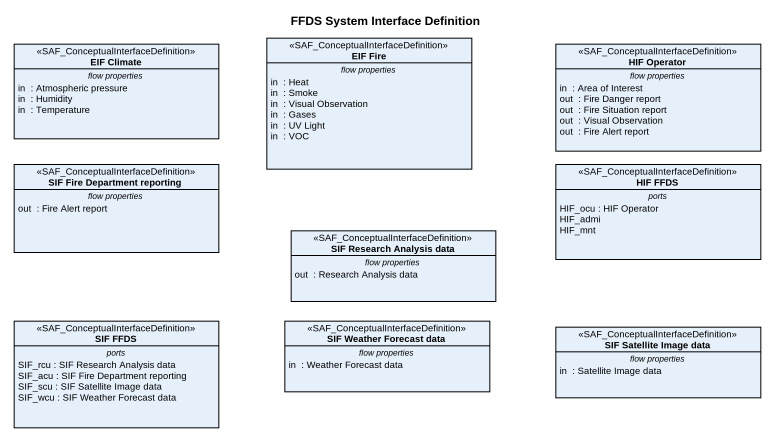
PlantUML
@startuml
title FFDS System Interface Definition
hide circle
hide empty members
class "EIF Climate" as EIF_Climate <<SAF_ConceptualInterfaceDefinition>> {
  -- flow properties --
  in  : Atmospheric pressure
  in  : Humidity
  in  : Temperature
}
class "EIF Fire" as EIF_Fire <<SAF_ConceptualInterfaceDefinition>> {
  -- flow properties --
  in  : Heat
  in  : Smoke
  in  : Visual Observation
  in  : Gases
  in  : UV Light
  in  : VOC
}
class "HIF Operator" as HIF_Operator <<SAF_ConceptualInterfaceDefinition>> {
  -- flow properties --
  in  : Area of Interest
  out  : Fire Danger report
  out  : Fire Situation report
  out  : Visual Observation
  out  : Fire Alert report
}
class "SIF Fire Department reporting" as SIF_Fire_Department <<SAF_ConceptualInterfaceDefinition>> {
  -- flow properties --
  out  : Fire Alert report
}
class "HIF FFDS" as HIF_FFDS <<SAF_ConceptualInterfaceDefinition>> {
  -- ports --
  HIF_ocu : HIF Operator
  HIF_admi
  HIF_mnt
}
class "SIF Research Analysis data" as SIF_Research_Analysis_data <<SAF_ConceptualInterfaceDefinition>> {
  -- flow properties --
  out  : Research Analysis data
}
class "SIF FFDS" as SIF_FFDS <<SAF_ConceptualInterfaceDefinition>> {
  -- ports --
  SIF_rcu : SIF Research Analysis data
  SIF_acu : SIF Fire Department reporting
  SIF_scu : SIF Satellite Image data
  SIF_wcu : SIF Weather Forecast data
}
class "SIF Weather Forecast data" as SIF_Weather_Forecast_data <<SAF_ConceptualInterfaceDefinition>> {
  -- flow properties --
  in  : Weather Forecast data
}
class "SIF Satellite Image data" as SIF_Satellite_Image_data <<SAF_ConceptualInterfaceDefinition>> {
  -- flow properties --
  in  : Satellite Image data
}
@enduml
